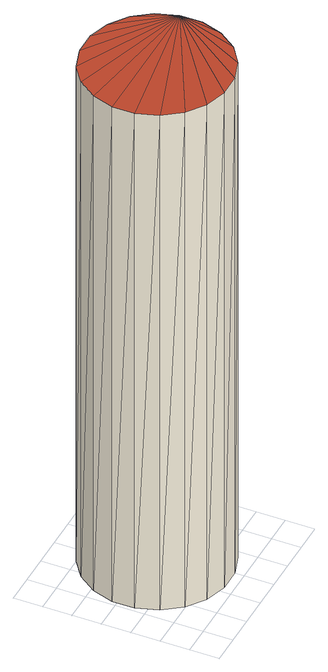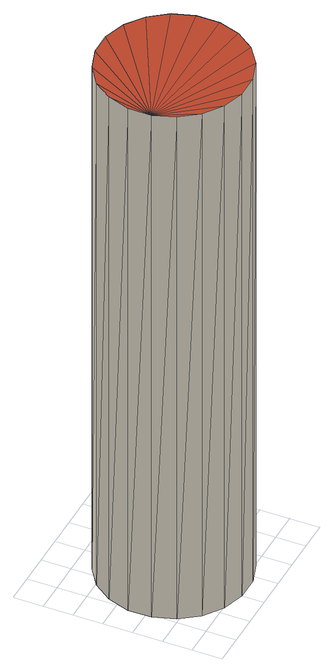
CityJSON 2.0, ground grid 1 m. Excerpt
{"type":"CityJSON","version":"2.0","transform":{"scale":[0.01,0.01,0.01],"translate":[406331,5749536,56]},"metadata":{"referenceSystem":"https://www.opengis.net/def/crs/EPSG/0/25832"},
"CityObjects":{
"building1":{"type":"Building","attributes":{"Geometrietyp2DReferenz":"1000","Gemeindeschluessel":"05515000","function":"51002_1251","roofType":"9999","measuredHeight":19.61},"geometry":[{"type":"Solid","lod":"2","boundaries":[[[[0,1,2]],[[1,3,2]],[[4,5,0]],[[5,1,0]],[[6,7,4]],[[7,5,4]],[[8,9,6]],[[9,7,6]],[[10,11,8]],[[11,9,8]],[[12,13,10]],[[13,11,10]],[[14,15,12]],[[15,13,12]],[[16,17,14]],[[17,15,14]],[[18,19,16]],[[19,17,16]],[[20,21,18]],[[21,19,18]],[[22,23,20]],[[23,21,20]],[[24,25,22]],[[25,23,22]],[[26,27,24]],[[27,25,24]],[[28,29,26]],[[29,27,26]],[[30,31,28]],[[31,29,28]],[[32,33,30]],[[33,31,30]],[[34,35,32]],[[35,33,32]],[[36,37,34]],[[37,35,34]],[[38,39,36]],[[39,37,36]],[[2,3,38]],[[3,39,38]],[[3,1,39]],[[1,5,39]],[[5,7,39]],[[7,9,39]],[[9,11,39]],[[11,13,39]],[[13,15,39]],[[15,17,39]],[[17,19,39]],[[19,21,39]],[[21,23,39]],[[23,25,39]],[[25,27,39]],[[27,29,39]],[[29,31,39]],[[31,33,39]],[[33,35,39]],[[35,37,39]],[[0,2,4]],[[2,38,4]],[[38,36,4]],[[36,34,4]],[[34,32,4]],[[32,30,4]],[[30,28,4]],[[28,26,4]],[[26,24,4]],[[24,22,4]],[[22,20,4]],[[20,18,4]],[[18,16,4]],[[16,14,4]],[[14,12,4]],[[12,10,4]],[[10,8,4]],[[8,6,4]]]],"semantics":{"surfaces":[{"type":"WallSurface"},{"type":"GroundSurface"},{"type":"RoofSurface"}],"values":[[0,0,0,0,0,0,0,0,0,0,0,0,0,0,0,0,0,0,0,0,0,0,0,0,0,0,0,0,0,0,0,0,0,0,0,0,0,0,0,0,1,1,1,1,1,1,1,1,1,1,1,1,1,1,1,1,1,1,2,2,2,2,2,2,2,2,2,2,2,2,2,2,2,2,2,2]]}}]}
},
"vertices":[
[484,393,2043],[484,393,82],[439,456,2043],[439,456,82],[509,319,2043],[509,319,82],[509,241,2043],[509,241,82],[484,166,2043],[484,166,82],[439,103,2043],[439,103,82],[375,57,2043],[375,57,82],[301,33,2043],[301,33,82],[223,33,2043],[223,33,82],[148,57,2043],[148,57,82],[85,103,2043],[85,103,82],[39,166,2043],[39,166,82],[15,241,2043],[15,241,82],[15,319,2043],[15,319,82],[39,393,2043],[39,393,82],[85,456,2043],[85,456,82],[148,502,2043],[148,502,82],[223,526,2043],[223,526,82],[301,526,2043],[301,526,82],[375,502,2043],[375,502,82]
]}
